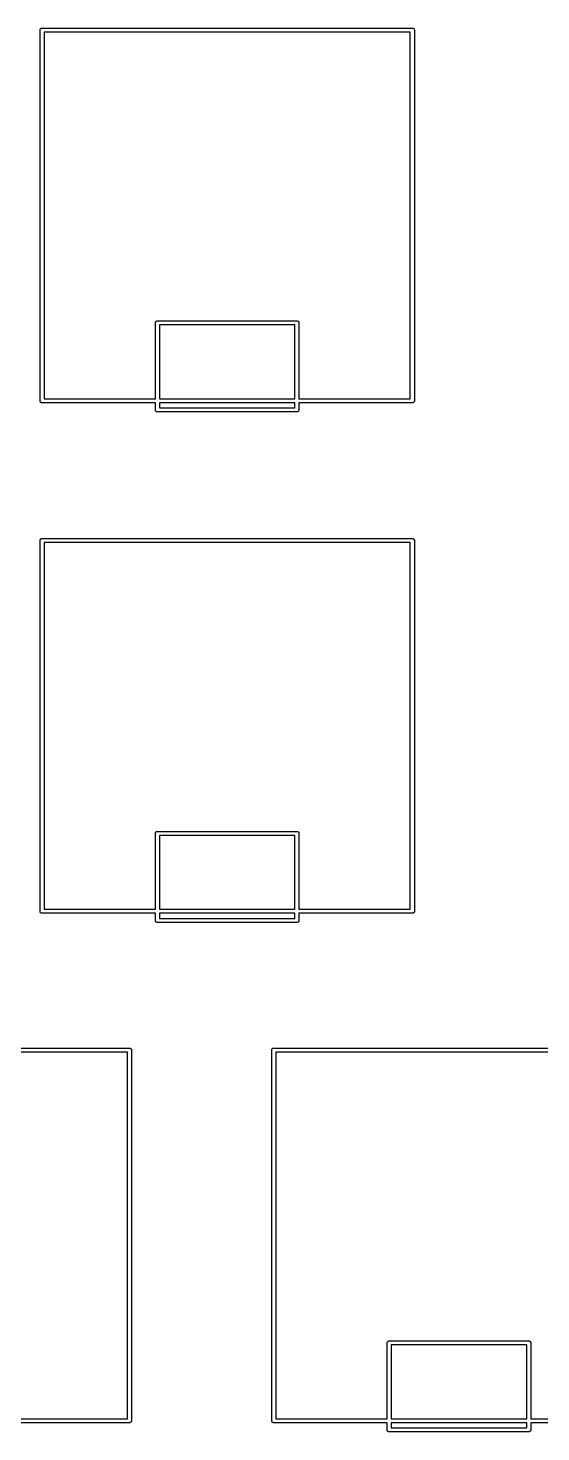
# Model space of a CAD drawing. Extents: x 1.3 to 14.8, y -4.8 to -0.5.
# Drawn here: x 10.298 to 11.05, y -2.518 to -0.46 of the extents above; entities that cross this region are included whole.
import ezdxf

# ---------------------------------------------------------------- set-up
doc = ezdxf.new("R2010")
doc.units = 0
doc.header["$MEASUREMENT"] = 0
doc.layers.add('BLACK', color=7, linetype='CONTINUOUS')

msp = doc.modelspace()

# ---------------------------------------------------------------- linework, layer by layer
at = {"layer": 'BLACK', "linetype": 'CONTINUOUS'}
for p, q in [((10.3154, -0.462768), (10.3156, -0.462211)), ((10.3154, -0.463346), (10.3154, -0.462768)), ((10.3154, -0.463492), (10.3154, -0.463346)), ((10.3154, -1.00651), (10.3154, -0.463492)), ((10.3156, -0.462211), (10.3159, -0.461698)), ((10.3159, -0.461698), (10.3162, -0.461248)), ((10.3162, -0.461248), (10.3167, -0.460879)), ((10.3167, -0.460879), (10.3172, -0.460605)), ((10.3172, -0.460605), (10.3178, -0.460436)), ((10.3178, -0.460436), (10.3182, -0.460394)), ((10.3182, -0.460394), (10.3183, -0.460379)), ((10.3183, -0.460379), (10.3185, -0.460394)), ((10.3185, -0.460394), (10.8615, -0.460394)), ((10.3213, -0.466299), (10.3213, -1.0037)), ((10.8587, -0.466299), (10.3213, -0.466299)), ((10.8587, -1.0037), (10.8587, -0.466299)), ((10.8615, -0.460394), (10.8617, -0.460379)), ((10.8617, -0.460379), (10.8618, -0.460394)), ((10.8618, -0.460394), (10.8622, -0.460436)), ((10.8622, -0.460436), (10.8628, -0.460605)), ((10.8628, -0.460605), (10.8633, -0.460879)), ((10.8633, -0.460879), (10.8638, -0.461248)), ((10.8638, -0.461248), (10.8641, -0.461698)), ((10.8641, -0.461698), (10.8644, -0.462211)), ((10.8644, -0.462211), (10.8646, -0.462768)), ((10.8646, -0.462768), (10.8646, -0.463346)), ((10.8646, -0.463346), (10.8646, -0.463491)), ((10.8646, -0.463491), (10.8646, -1.00651)), ((10.4847, -0.891901), (10.4849, -0.891345)), ((10.4847, -0.89248), (10.4847, -0.891901)), ((10.4847, -0.893059), (10.4847, -0.89248)), ((10.4848, -0.893248), (10.4847, -0.893059)), ((10.4847, -0.893437), (10.4848, -0.893248)), ((10.4847, -0.893871), (10.4847, -0.893437)), ((10.4847, -1.0037), (10.4847, -0.893871)), ((10.4849, -0.891345), (10.4852, -0.890832)), ((10.4852, -0.890832), (10.4855, -0.890382)), ((10.4855, -0.890382), (10.486, -0.890013)), ((10.486, -0.890013), (10.4865, -0.889739)), ((10.4865, -0.889739), (10.4871, -0.88957)), ((10.4871, -0.88957), (10.4875, -0.889528)), ((10.4875, -0.889528), (10.6922, -0.889528)), ((10.4906, -0.895433), (10.4906, -1.0037)), ((10.6894, -0.895433), (10.4906, -0.895433)), ((10.6894, -1.0037), (10.6894, -0.895433)), ((10.6922, -0.889528), (10.6924, -0.889513)), ((10.6924, -0.889513), (10.6925, -0.889528)), ((10.6925, -0.889528), (10.6929, -0.88957)), ((10.6929, -0.88957), (10.6935, -0.889739)), ((10.6935, -0.889739), (10.694, -0.890013)), ((10.694, -0.890013), (10.6945, -0.890382)), ((10.6945, -0.890382), (10.6948, -0.890832)), ((10.6948, -0.890832), (10.6951, -0.891345)), ((10.6951, -0.891345), (10.6953, -0.891901)), ((10.6953, -0.891901), (10.6953, -0.89248)), ((10.6953, -0.89248), (10.6953, -0.892625)), ((10.6953, -0.892625), (10.6953, -1.0037)), ((10.3154, -1.00665), (10.3154, -1.00651)), ((10.3154, -1.00723), (10.3154, -1.00665)), ((10.3156, -1.00779), (10.3154, -1.00723)), ((10.3159, -1.0083), (10.3156, -1.00779)), ((10.3213, -1.0037), (10.4847, -1.0037)), ((10.4906, -1.0037), (10.6894, -1.0037)), ((10.6953, -1.0037), (10.8587, -1.0037)), ((10.8644, -1.00779), (10.8641, -1.0083)), ((10.8646, -1.00723), (10.8644, -1.00779)), ((10.8646, -1.00651), (10.8646, -1.00665)), ((10.8646, -1.00665), (10.8646, -1.00723)), ((10.3162, -1.00875), (10.3159, -1.0083)), ((10.3167, -1.00912), (10.3162, -1.00875)), ((10.3172, -1.00939), (10.3167, -1.00912)), ((10.3178, -1.00956), (10.3172, -1.00939)), ((10.3183, -1.00962), (10.3178, -1.00956)), ((10.3185, -1.00961), (10.3183, -1.00962)), ((10.4847, -1.00961), (10.3185, -1.00961)), ((10.4847, -1.01985), (10.4847, -1.00961)), ((10.4847, -1.02), (10.4847, -1.01985)), ((10.4847, -1.02058), (10.4847, -1.02)), ((10.4849, -1.02114), (10.4847, -1.02058)), ((10.4852, -1.02165), (10.4849, -1.02114)), ((10.4855, -1.0221), (10.4852, -1.02165)), ((10.486, -1.02247), (10.4855, -1.0221)), ((10.4865, -1.02274), (10.486, -1.02247)), ((10.4871, -1.02291), (10.4865, -1.02274)), ((10.4875, -1.02295), (10.4871, -1.02291)), ((10.4876, -1.02297), (10.4875, -1.02295)), ((10.4878, -1.02295), (10.4876, -1.02297)), ((10.6925, -1.02295), (10.4878, -1.02295)), ((10.4906, -1.00961), (10.4906, -1.01705)), ((10.6894, -1.00961), (10.4906, -1.00961)), ((10.4906, -1.01705), (10.6894, -1.01705)), ((10.6894, -1.01705), (10.6894, -1.00961)), ((10.6929, -1.02291), (10.6925, -1.02295)), ((10.6935, -1.02274), (10.6929, -1.02291)), ((10.694, -1.02247), (10.6935, -1.02274)), ((10.6945, -1.0221), (10.694, -1.02247)), ((10.6948, -1.02165), (10.6945, -1.0221)), ((10.6951, -1.02114), (10.6948, -1.02165)), ((10.6953, -1.02058), (10.6951, -1.02114)), ((10.6953, -1.01904), (10.6952, -1.01923)), ((10.6952, -1.01923), (10.6953, -1.01942)), ((10.8615, -1.00961), (10.6953, -1.00961)), ((10.6953, -1.00961), (10.6953, -1.01861)), ((10.6953, -1.01861), (10.6953, -1.01904)), ((10.6953, -1.01942), (10.6953, -1.02)), ((10.6953, -1.02), (10.6953, -1.02058)), ((10.8617, -1.00962), (10.8615, -1.00961)), ((10.8618, -1.00961), (10.8617, -1.00962)), ((10.8622, -1.00956), (10.8618, -1.00961)), ((10.8628, -1.00939), (10.8622, -1.00956)), ((10.8633, -1.00912), (10.8628, -1.00939)), ((10.8638, -1.00875), (10.8633, -1.00912)), ((10.8641, -1.0083), (10.8638, -1.00875)), ((10.3154, -1.21099), (10.3156, -1.21044)), ((10.3154, -1.21157), (10.3154, -1.21099)), ((10.3154, -1.21172), (10.3154, -1.21157)), ((10.3154, -1.75473), (10.3154, -1.21172)), ((10.3156, -1.21044), (10.3159, -1.20992)), ((10.3159, -1.20992), (10.3162, -1.20947)), ((10.3162, -1.20947), (10.3167, -1.2091)), ((10.3167, -1.2091), (10.3172, -1.20883)), ((10.3172, -1.20883), (10.3178, -1.20866)), ((10.3178, -1.20866), (10.3182, -1.20862)), ((10.3182, -1.20862), (10.3183, -1.2086)), ((10.3183, -1.2086), (10.3185, -1.20862)), ((10.3185, -1.20862), (10.8615, -1.20862)), ((10.8615, -1.20862), (10.8617, -1.2086)), ((10.8617, -1.2086), (10.8618, -1.20862)), ((10.8618, -1.20862), (10.8622, -1.20866)), ((10.8622, -1.20866), (10.8628, -1.20883)), ((10.8628, -1.20883), (10.8633, -1.2091)), ((10.8633, -1.2091), (10.8638, -1.20947)), ((10.8638, -1.20947), (10.8641, -1.20992)), ((10.8641, -1.20992), (10.8644, -1.21044)), ((10.8644, -1.21044), (10.8646, -1.21099)), ((10.8646, -1.21099), (10.8646, -1.21157)), ((10.8646, -1.21157), (10.8646, -1.21172)), ((10.8646, -1.21172), (10.8646, -1.75473)), ((10.3213, -1.21452), (10.3213, -1.75193)), ((10.8587, -1.21452), (10.3213, -1.21452)), ((10.8587, -1.75193), (10.8587, -1.21452)), ((10.4847, -1.64013), (10.4849, -1.63957)), ((10.4847, -1.6407), (10.4847, -1.64013)), ((10.4847, -1.64128), (10.4847, -1.6407)), ((10.4848, -1.64147), (10.4847, -1.64128)), ((10.4847, -1.64166), (10.4848, -1.64147)), ((10.4847, -1.6421), (10.4847, -1.64166)), ((10.4847, -1.75193), (10.4847, -1.6421)), ((10.4849, -1.63957), (10.4852, -1.63906)), ((10.4852, -1.63906), (10.4855, -1.63861)), ((10.4855, -1.63861), (10.486, -1.63824)), ((10.486, -1.63824), (10.4865, -1.63796)), ((10.4865, -1.63796), (10.4871, -1.63779)), ((10.4871, -1.63779), (10.4875, -1.63775)), ((10.4875, -1.63775), (10.6922, -1.63775)), ((10.4906, -1.64366), (10.4906, -1.75193)), ((10.6894, -1.64366), (10.4906, -1.64366)), ((10.6894, -1.75193), (10.6894, -1.64366)), ((10.6922, -1.63775), (10.6924, -1.63774)), ((10.6924, -1.63774), (10.6925, -1.63775)), ((10.6925, -1.63775), (10.6929, -1.63779)), ((10.6929, -1.63779), (10.6935, -1.63796)), ((10.6935, -1.63796), (10.694, -1.63824)), ((10.694, -1.63824), (10.6945, -1.63861)), ((10.6945, -1.63861), (10.6948, -1.63906)), ((10.6948, -1.63906), (10.6951, -1.63957)), ((10.6951, -1.63957), (10.6953, -1.64013)), ((10.6953, -1.64013), (10.6953, -1.6407)), ((10.6953, -1.6407), (10.6953, -1.64085)), ((10.6953, -1.64085), (10.6953, -1.75193)), ((10.3154, -1.75488), (10.3154, -1.75473)), ((10.3154, -1.75546), (10.3154, -1.75488)), ((10.3156, -1.75601), (10.3154, -1.75546)), ((10.3159, -1.75653), (10.3156, -1.75601)), ((10.3162, -1.75698), (10.3159, -1.75653)), ((10.3167, -1.75734), (10.3162, -1.75698)), ((10.3172, -1.75762), (10.3167, -1.75734)), ((10.3178, -1.75779), (10.3172, -1.75762)), ((10.3183, -1.75784), (10.3178, -1.75779)), ((10.3185, -1.75783), (10.3183, -1.75784)), ((10.4847, -1.75783), (10.3185, -1.75783)), ((10.3213, -1.75193), (10.4847, -1.75193)), ((10.4847, -1.76808), (10.4847, -1.75783)), ((10.4847, -1.76822), (10.4847, -1.76808)), ((10.4847, -1.7688), (10.4847, -1.76822)), ((10.4849, -1.76936), (10.4847, -1.7688)), ((10.4852, -1.76987), (10.4849, -1.76936)), ((10.4906, -1.75193), (10.6894, -1.75193)), ((10.4906, -1.75783), (10.4906, -1.76527)), ((10.6894, -1.75783), (10.4906, -1.75783)), ((10.4906, -1.76527), (10.6894, -1.76527)), ((10.6894, -1.76527), (10.6894, -1.75783)), ((10.6951, -1.76936), (10.6948, -1.76987)), ((10.6953, -1.7688), (10.6951, -1.76936)), ((10.6953, -1.76727), (10.6952, -1.76746)), ((10.6952, -1.76746), (10.6953, -1.76765)), ((10.6953, -1.75193), (10.8587, -1.75193)), ((10.8615, -1.75783), (10.6953, -1.75783)), ((10.6953, -1.75783), (10.6953, -1.76683)), ((10.6953, -1.76683), (10.6953, -1.76727)), ((10.6953, -1.76765), (10.6953, -1.76822)), ((10.6953, -1.76822), (10.6953, -1.7688)), ((10.8617, -1.75784), (10.8615, -1.75783)), ((10.8618, -1.75783), (10.8617, -1.75784)), ((10.8622, -1.75779), (10.8618, -1.75783)), ((10.8628, -1.75762), (10.8622, -1.75779)), ((10.8633, -1.75734), (10.8628, -1.75762)), ((10.8638, -1.75698), (10.8633, -1.75734)), ((10.8641, -1.75653), (10.8638, -1.75698)), ((10.8644, -1.75601), (10.8641, -1.75653)), ((10.8646, -1.75546), (10.8644, -1.75601)), ((10.8646, -1.75473), (10.8646, -1.75488)), ((10.8646, -1.75488), (10.8646, -1.75546)), ((10.4855, -1.77032), (10.4852, -1.76987)), ((10.486, -1.77069), (10.4855, -1.77032)), ((10.4865, -1.77097), (10.486, -1.77069)), ((10.4871, -1.77113), (10.4865, -1.77097)), ((10.4875, -1.77118), (10.4871, -1.77113)), ((10.4876, -1.77119), (10.4875, -1.77118)), ((10.4878, -1.77118), (10.4876, -1.77119)), ((10.6925, -1.77118), (10.4878, -1.77118)), ((10.6929, -1.77113), (10.6925, -1.77118)), ((10.6935, -1.77097), (10.6929, -1.77113)), ((10.694, -1.77069), (10.6935, -1.77097)), ((10.6945, -1.77032), (10.694, -1.77069)), ((10.6948, -1.76987), (10.6945, -1.77032)), ((9.90349, -1.95539), (10.4465, -1.95539)), ((10.4437, -1.9613), (9.9063, -1.9613)), ((10.4437, -2.4987), (10.4437, -1.9613)), ((10.4465, -1.95539), (10.4467, -1.95538)), ((10.4467, -1.95538), (10.4468, -1.95539)), ((10.4468, -1.95539), (10.4472, -1.95544)), ((10.4472, -1.95544), (10.4478, -1.95561)), ((10.4478, -1.95561), (10.4483, -1.95588)), ((10.4483, -1.95588), (10.4488, -1.95625)), ((10.4488, -1.95625), (10.4491, -1.9567)), ((10.4491, -1.9567), (10.4494, -1.95721)), ((10.4494, -1.95721), (10.4496, -1.95777)), ((10.4496, -1.95777), (10.4496, -1.95835)), ((10.4496, -1.95835), (10.4496, -1.95849)), ((10.4496, -1.95849), (10.4496, -2.50151)), ((10.6554, -1.95777), (10.6556, -1.95721)), ((10.6554, -1.95835), (10.6554, -1.95777)), ((10.6554, -1.95849), (10.6554, -1.95835)), ((10.6554, -2.50151), (10.6554, -1.95849)), ((10.6556, -1.95721), (10.6559, -1.9567)), ((10.6559, -1.9567), (10.6562, -1.95625)), ((10.6562, -1.95625), (10.6567, -1.95588)), ((10.6567, -1.95588), (10.6572, -1.95561)), ((10.6572, -1.95561), (10.6578, -1.95544)), ((10.6578, -1.95544), (10.6582, -1.95539)), ((10.6582, -1.95539), (10.6583, -1.95538)), ((10.6583, -1.95538), (10.6585, -1.95539)), ((10.6585, -1.95539), (11.2015, -1.95539)), ((10.6613, -1.9613), (10.6613, -2.4987)), ((11.1987, -1.9613), (10.6613, -1.9613)), ((10.8247, -2.3869), (10.8249, -2.38634)), ((10.8249, -2.38634), (10.8252, -2.38583)), ((10.8252, -2.38583), (10.8255, -2.38538)), ((10.8255, -2.38538), (10.826, -2.38501)), ((10.826, -2.38501), (10.8265, -2.38474)), ((10.8265, -2.38474), (10.8271, -2.38457)), ((10.8271, -2.38457), (10.8275, -2.38453)), ((10.8275, -2.38453), (11.0322, -2.38453)), ((11.0322, -2.38453), (11.0324, -2.38451)), ((11.0324, -2.38451), (11.0325, -2.38453)), ((11.0325, -2.38453), (11.0329, -2.38457)), ((11.0329, -2.38457), (11.0335, -2.38474)), ((11.0335, -2.38474), (11.034, -2.38501)), ((11.034, -2.38501), (11.0345, -2.38538)), ((11.0345, -2.38538), (11.0348, -2.38583)), ((11.0348, -2.38583), (11.0351, -2.38634)), ((11.0351, -2.38634), (11.0353, -2.3869)), ((10.8247, -2.38748), (10.8247, -2.3869)), ((10.8247, -2.38806), (10.8247, -2.38748)), ((10.8248, -2.38825), (10.8247, -2.38806)), ((10.8247, -2.38844), (10.8248, -2.38825)), ((10.8247, -2.38887), (10.8247, -2.38844)), ((10.8247, -2.4987), (10.8247, -2.38887)), ((10.8306, -2.39043), (10.8306, -2.4987)), ((11.0294, -2.39043), (10.8306, -2.39043)), ((11.0294, -2.4987), (11.0294, -2.39043)), ((11.0353, -2.3869), (11.0353, -2.38748)), ((11.0353, -2.38748), (11.0353, -2.38763)), ((11.0353, -2.38763), (11.0353, -2.4987)), ((10.2803, -2.4987), (10.4437, -2.4987)), ((10.4465, -2.50461), (10.2803, -2.50461)), ((10.4467, -2.50462), (10.4465, -2.50461)), ((10.4468, -2.50461), (10.4467, -2.50462)), ((10.4472, -2.50456), (10.4468, -2.50461)), ((10.4478, -2.50439), (10.4472, -2.50456)), ((10.4483, -2.50412), (10.4478, -2.50439)), ((10.4488, -2.50375), (10.4483, -2.50412)), ((10.4491, -2.5033), (10.4488, -2.50375)), ((10.4494, -2.50279), (10.4491, -2.5033)), ((10.4496, -2.50223), (10.4494, -2.50279)), ((10.4496, -2.50151), (10.4496, -2.50165)), ((10.4496, -2.50165), (10.4496, -2.50223)), ((10.6554, -2.50165), (10.6554, -2.50151)), ((10.6554, -2.50223), (10.6554, -2.50165)), ((10.6556, -2.50279), (10.6554, -2.50223)), ((10.6559, -2.5033), (10.6556, -2.50279)), ((10.6562, -2.5037), (10.6559, -2.5033)), ((10.6562, -2.50375), (10.6562, -2.5037)), ((10.6567, -2.50412), (10.6562, -2.50375)), ((10.6572, -2.50439), (10.6567, -2.50412)), ((10.6578, -2.50456), (10.6572, -2.50439)), ((10.6583, -2.50462), (10.6578, -2.50456)), ((10.6585, -2.50461), (10.6583, -2.50462)), ((10.8247, -2.50461), (10.6585, -2.50461)), ((10.6613, -2.4987), (10.8247, -2.4987)), ((10.8247, -2.51485), (10.8247, -2.50461)), ((10.8306, -2.4987), (11.0294, -2.4987)), ((10.8306, -2.50461), (10.8306, -2.51205)), ((11.0294, -2.50461), (10.8306, -2.50461)), ((11.0294, -2.51205), (11.0294, -2.50461)), ((11.0353, -2.4987), (11.1987, -2.4987)), ((11.2015, -2.50461), (11.0353, -2.50461)), ((11.0353, -2.50461), (11.0353, -2.51361)), ((10.8247, -2.515), (10.8247, -2.51485)), ((10.8247, -2.51558), (10.8247, -2.515)), ((10.8249, -2.51614), (10.8247, -2.51558)), ((10.8252, -2.51665), (10.8249, -2.51614)), ((10.8255, -2.5171), (10.8252, -2.51665)), ((10.826, -2.51747), (10.8255, -2.5171)), ((10.8265, -2.51774), (10.826, -2.51747)), ((10.8271, -2.51791), (10.8265, -2.51774)), ((10.8275, -2.51795), (10.8271, -2.51791)), ((10.8276, -2.51797), (10.8275, -2.51795)), ((10.8278, -2.51795), (10.8276, -2.51797)), ((11.0325, -2.51795), (10.8278, -2.51795)), ((10.8306, -2.51205), (11.0294, -2.51205)), ((11.0329, -2.51791), (11.0325, -2.51795)), ((11.0335, -2.51774), (11.0329, -2.51791)), ((11.034, -2.51747), (11.0335, -2.51774)), ((11.0345, -2.5171), (11.034, -2.51747)), ((11.0348, -2.51665), (11.0345, -2.5171)), ((11.0351, -2.51614), (11.0348, -2.51665)), ((11.0353, -2.51558), (11.0351, -2.51614)), ((11.0353, -2.51404), (11.0352, -2.51423)), ((11.0352, -2.51423), (11.0353, -2.51442)), ((11.0353, -2.51361), (11.0353, -2.51404)), ((11.0353, -2.51442), (11.0353, -2.515)), ((11.0353, -2.515), (11.0353, -2.51558))]:
    msp.add_line(p, q, dxfattribs=at)

doc.saveas('drawing.dxf')
